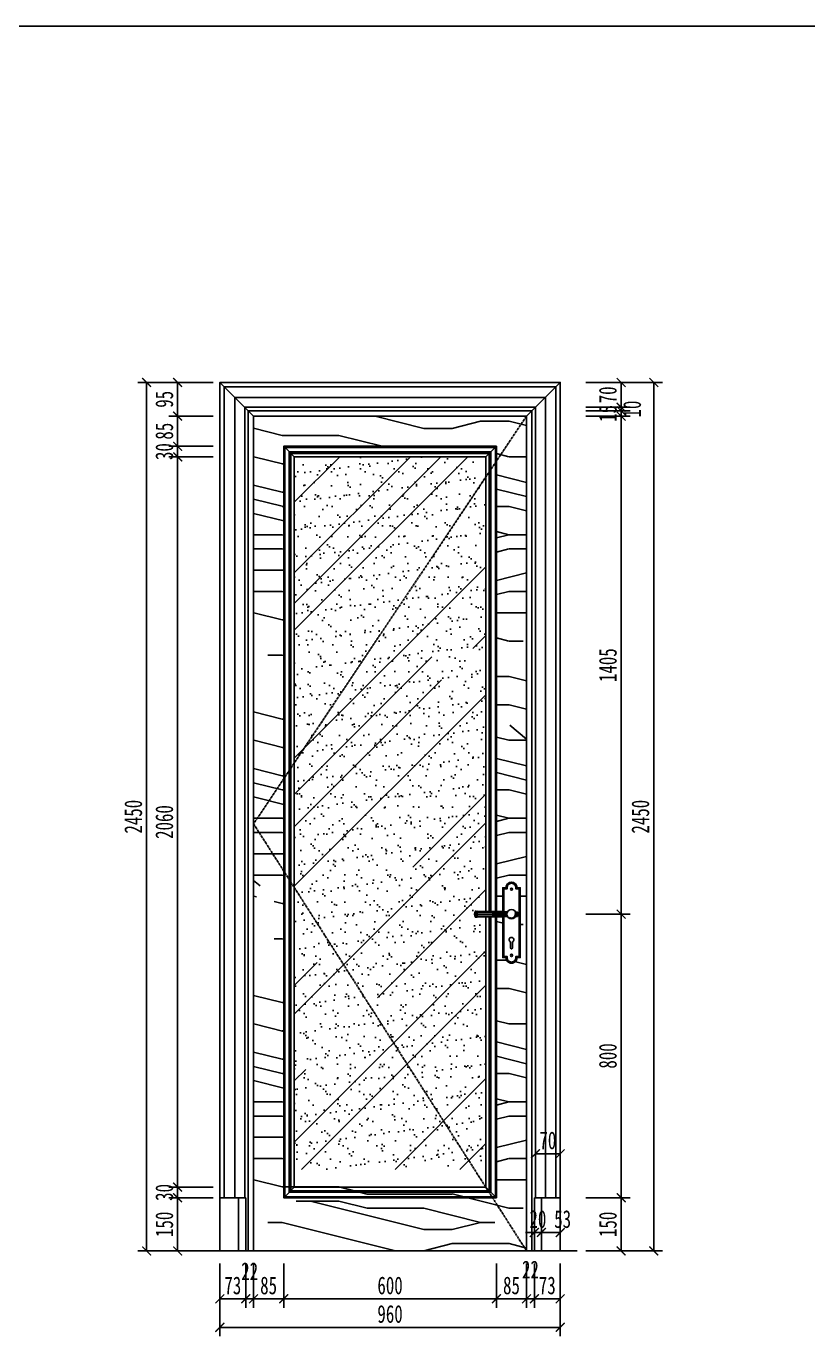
# Model space of a CAD drawing. Header units: millimetres. Extents: x 51249 to 2766742, y -599687 to -1280.
# Drawn here: x 67294 to 69498, y -122267 to -118559 of the extents above; entities that cross this region are included whole.
import ezdxf

# ---------------------------------------------------------------- set-up
doc = ezdxf.new("R2010")
doc.units = ezdxf.units.MM
doc.header["$LTSCALE"] = 10
doc.header["$PDMODE"] = 3
doc.linetypes.add('CENTER', pattern=[50.8, 31.75, -6.35, 6.35, -6.35])
for name, color, linetype in [('D-Detail(节点图层)', 134, 'Continuous'), ('D-造型粗线', 4, 'Continuous'), ('E-立面填充', 250, 'Continuous'), ('E-立面造型线', 3, 'Continuous'), ('E-顶面轮廓线', 4, 'Continuous'), ('W-尺寸', 5, 'Continuous')]:
    doc.layers.add(name, color=color, linetype=linetype)
doc.styles.add('DIM', font='SimSun.ttf', dxfattribs={"width": 0.7})
doc.dimstyles.new('25', dxfattribs={"dimscale": 25, "dimtxt": 2, "dimasz": 1, "dimexe": 1, "dimexo": 1, "dimgap": 0.5, "dimtad": 1, "dimdec": 0, "dimzin": 0, "dimdsep": 46, "dimtxsty": 'DIM', "dimblk": 'ARCHTICK', "dimcen": 0, "dimclrd": 5, "dimclre": 5, "dimclrt": 35, "dimadec": 0, "dimazin": 0, "dimtfac": 0.5, "dimtdec": 0, "dimtix": 1, "dimtmove": 2, "dimatfit": 2, "dimldrblk": 'A', "dimfxl": 0, "dimtolj": 1, "dimtzin": 0, "dimlwd": -1, "dimlwe": -1, "dimarcsym": 0})

# ---------------------------------------------------------------- blocks, each defined once
blk = doc.blocks.new('SDSGGH')
at = {"color": 146}
blk.add_wipeout([(2772282, -599409.1), (2772277.5, -599398.2), (2772266.6, -599393.6), (2772255.7, -599398.2), (2772251.2, -599409.1), (2772241.9, -599409.1), (2772241.9, -599606.3), (2772251.2, -599606.3), (2772255.7, -599617.2), (2772266.6, -599621.8), (2772277.5, -599617.2), (2772282, -599606.3), (2772291.4, -599606.3), (2772291.4, -599491), (2772368.2, -599492.5), (2772370.5, -599483.7), (2772368.2, -599474.9), (2772291.4, -599476.4), (2772291.4, -599409.1)], dxfattribs=at).dxf.layer = 'E-立面造型线'
at = {"layer": 'E-立面造型线', "color": 146}
for p, q in [((2772277.5, -599476.7), (2772363.7, -599475)), ((2772365.9, -599475), (2772368.2, -599474.9)), ((2772277.5, -599490.7), (2772363.7, -599492.4))]:
    blk.add_line(p, q, dxfattribs=at)
at = {"layer": 'E-立面造型线', "color": 251}
for p, q in [((2772278.9, -599479.6), (2772363.7, -599477.9)), ((2772279.6, -599483.7), (2772363.7, -599483.7)), ((2772363.7, -599475), (2772363.7, -599492.4)), ((2772365.9, -599475), (2772365.9, -599492.4)), ((2772278.9, -599487.8), (2772363.7, -599489.5)), ((2772365.9, -599492.4), (2772368.2, -599492.5))]:
    blk.add_line(p, q, dxfattribs=at)
at = {"layer": 'E-立面造型线', "color": 146}
blk.add_lwpolyline([(2772282, -599409.1), (2772277.5, -599398.2), (2772266.6, -599393.6), (2772255.7, -599398.2), (2772251.2, -599409.1), (2772241.9, -599409.1), (2772241.9, -599606.3), (2772251.2, -599606.3), (2772255.7, -599617.2), (2772266.6, -599621.8), (2772277.5, -599617.2), (2772282, -599606.3), (2772291.4, -599606.3), (2772291.4, -599491), (2772368.2, -599492.5), (2772370.5, -599483.7), (2772368.2, -599474.9), (2772291.4, -599476.4), (2772291.4, -599409.1)], close=True, dxfattribs=at)
for points in [[(2772241.9, -599409.1, 0.000029), (2772251.2, -599409.1, -0.41565), (2772266.6, -599393.6, -0.41565)], [(2772241.9, -599606.3, -0.000029), (2772251.2, -599606.3, 0.41565), (2772266.6, -599621.8, 0.41565)], [(2772291.4, -599606.3, 0.000029), (2772282, -599606.3, -0.41565), (2772266.6, -599621.8, -0.41565)]]:
    blk.add_lwpolyline(points, format="xyb", dxfattribs=at)
for points in [[(2772241.9, -599507.7), (2772241.9, -599409.1)], [(2772241.9, -599507.7), (2772241.9, -599606.3)], [(2772291.4, -599507.7), (2772291.4, -599606.3)]]:
    blk.add_lwpolyline(points, dxfattribs=at)
at = {"layer": 'E-立面造型线', "color": 251}
for points in [[(2772244.9, -599507.7), (2772244.9, -599412.1, 0.00003), (2772254.6, -599412.1, -0.489494), (2772266.6, -599396.6, -0.489494)], [(2772291.4, -599409.1, -0.000029), (2772282, -599409.1, 0.41565), (2772266.6, -599393.6, 0.41565)], [(2772288.4, -599476.5), (2772288.4, -599412.1, -0.00003), (2772278.7, -599412.1, 0.489494), (2772266.6, -599396.6)], [(2772244.9, -599507.7), (2772244.9, -599603.3, -0.00003), (2772254.6, -599603.3, 0.489494), (2772266.6, -599618.8, 0.489494)], [(2772288.4, -599507.7), (2772288.4, -599603.3, 0.00003), (2772278.7, -599603.3, -0.489494), (2772266.6, -599618.8, -0.489494)]]:
    blk.add_lwpolyline(points, format="xyb", dxfattribs=at)
for points in [[(2772291.4, -599476.4), (2772291.4, -599409.1)], [(2772250.1, -599479.2), (2772248.3, -599479.2)], [(2772255.2, -599477.6), (2772250.1, -599477.6), (2772250.1, -599489.8), (2772255.2, -599489.8)], [(2772248.3, -599488.2), (2772250.1, -599488.2)], [(2772288.4, -599507.7), (2772288.4, -599490.9)], [(2772291.4, -599507.7), (2772291.4, -599491)], [(2772264.1, -599578.8), (2772264.1, -599561.8)], [(2772269.1, -599561.8), (2772269.1, -599578.8)]]:
    blk.add_lwpolyline(points, dxfattribs=at)
for centre, radius in [((2772266.6, -599413.2), 3.15), ((2772266.6, -599483.7), 13), ((2772266.6, -599600.1), 3.15)]:
    blk.add_circle(centre, radius, dxfattribs=at)
for centre, radius, start, end in [((2772261.1, -599483.7), 13.5, 160.6054, 199.3946), ((2772266.6, -599483.7), 11.1, 160.3295, 299.3735), ((2772364.8, -599474.9), 1.11, 183.2537, 358.9792), ((2772364.8, -599492.5), 1.11, 1.0209, 176.7463), ((2772266.6, -599555.7), 6.59, 291.9946, 248.0054), ((2772266.6, -599579), 2.47, 176.8102, 3.1899)]:
    blk.add_arc(centre, radius, start, end, dxfattribs=at)
at = {"layer": 'E-立面造型线', "color": 146}
blk.add_arc((2772352.8, -599483.7), 17.8, 330.2154, 29.6167, dxfattribs=at)
blk = doc.blocks.new('_ArchTick')
at = {"color": 0, "linetype": 'ByBlock', "const_width": 0.15}
blk.add_lwpolyline([(-0.5, -0.5), (0.5, 0.5)], dxfattribs=at)
blk = doc.blocks.new('*D350')
at = {"layer": 'Defpoints', "color": 0, "ltscale": 0.15}
for p in [(67721, -121863.9), (68033.3, -121863.9), (68065.6, -122013.9)]:
    blk.add_point(p, dxfattribs=at)
at = {"layer": 'W-尺寸', "color": 5, "ltscale": 0.15}
for p, q in [((67821, -121863.9), (67696, -121863.9)), ((67721, -122013.9), (67721, -121863.9)), ((67821, -122013.9), (67696, -122013.9))]:
    blk.add_line(p, q, dxfattribs=at)
at = {"layer": 'W-尺寸', "color": 5, "ltscale": 0.15, "xscale": 25, "yscale": 25, "zscale": 25}
for p, rotation in [((67721, -121863.9), 90), ((67721, -122013.9), 270)]:
    blk.add_blockref('_ArchTick', p, dxfattribs=dict(at, rotation=rotation))
at = {"layer": 'W-尺寸', "color": 35, "ltscale": 0.15, "insert": (67683.5, -121938.9), "char_height": 50, "attachment_point": 5, "rotation": 90, "style": 'DIM'}
blk.add_mtext('\\A1;150', dxfattribs=at)
blk = doc.blocks.new('A')
for p, q in [((-0.37, 0), (-2.13, 0)), ((-1.44, 1.15), (-1.09, 1.44)), ((-1.44, 1.15), (-0.37, 0)), ((-1.44, -1.15), (-0.37, 0)), ((-1.09, 1.44), (0, 0)), ((-1.09, -1.44), (0, 0)), ((-1.44, -1.15), (-1.09, -1.44))]:
    blk.add_line(p, q)
for points in [[(-1.44, 1.15), (-1.09, 1.44), (-0.37, 0), (0, 0)], [(-1.44, -1.15), (-1.09, -1.44), (-0.37, 0), (0, 0)]]:
    blk.add_solid(points)
blk = doc.blocks.new('*D351')
at = {"layer": 'Defpoints', "color": 0, "ltscale": 0.15}
for p in [(67721, -119743.9), (68033.3, -119743.9), (68063.3, -119773.9)]:
    blk.add_point(p, dxfattribs=at)
at = {"layer": 'W-尺寸', "color": 5, "ltscale": 0.15}
for p, q in [((67721, -119743.9), (67721, -119718.9)), ((67821, -119743.9), (67696, -119743.9)), ((67721, -119773.9), (67721, -119743.9)), ((67821, -119773.9), (67696, -119773.9)), ((67721, -119773.9), (67721, -119798.9))]:
    blk.add_line(p, q, dxfattribs=at)
at = {"layer": 'W-尺寸', "color": 5, "ltscale": 0.15, "xscale": 25, "yscale": 25, "zscale": 25}
for p, rotation in [((67721, -119743.9), 270), ((67721, -119773.9), 90)]:
    blk.add_blockref('_ArchTick', p, dxfattribs=dict(at, rotation=rotation))
at = {"layer": 'W-尺寸', "color": 35, "ltscale": 0.15, "insert": (67683.5, -119758.9), "char_height": 50, "attachment_point": 5, "rotation": 90, "style": 'DIM'}
blk.add_mtext('\\A1;30', dxfattribs=at)
blk = doc.blocks.new('*D352')
at = {"layer": 'Defpoints', "color": 0, "ltscale": 0.15}
for p in [(67721, -119658.9), (67948.3, -119658.9), (68033.3, -119743.9)]:
    blk.add_point(p, dxfattribs=at)
at = {"layer": 'W-尺寸', "color": 5, "ltscale": 0.15}
for p, q in [((67821, -119658.9), (67696, -119658.9)), ((67721, -119743.9), (67721, -119658.9)), ((67821, -119743.9), (67696, -119743.9))]:
    blk.add_line(p, q, dxfattribs=at)
at = {"layer": 'W-尺寸', "color": 5, "ltscale": 0.15, "xscale": 25, "yscale": 25, "zscale": 25}
for p, rotation in [((67721, -119658.9), 90), ((67721, -119743.9), 270)]:
    blk.add_blockref('_ArchTick', p, dxfattribs=dict(at, rotation=rotation))
at = {"layer": 'W-尺寸', "color": 35, "ltscale": 0.15, "insert": (67683.5, -119701.4), "char_height": 50, "attachment_point": 5, "rotation": 90, "style": 'DIM'}
blk.add_mtext('\\A1;85', dxfattribs=at)
blk = doc.blocks.new('*D353')
at = {"layer": 'Defpoints', "color": 0, "ltscale": 0.15}
for p in [(67721, -119563.9), (67853.3, -119563.9), (67948.3, -119658.9)]:
    blk.add_point(p, dxfattribs=at)
at = {"layer": 'W-尺寸', "color": 5, "ltscale": 0.15}
for p, q in [((67821, -119563.9), (67696, -119563.9)), ((67721, -119658.9), (67721, -119563.9)), ((67821, -119658.9), (67696, -119658.9))]:
    blk.add_line(p, q, dxfattribs=at)
at = {"layer": 'W-尺寸', "color": 5, "ltscale": 0.15, "xscale": 25, "yscale": 25, "zscale": 25}
for p, rotation in [((67721, -119563.9), 90), ((67721, -119658.9), 270)]:
    blk.add_blockref('_ArchTick', p, dxfattribs=dict(at, rotation=rotation))
at = {"layer": 'W-尺寸', "color": 35, "ltscale": 0.15, "insert": (67683.5, -119611.4), "char_height": 50, "attachment_point": 5, "rotation": 90, "style": 'DIM'}
blk.add_mtext('\\A1;95', dxfattribs=at)
blk = doc.blocks.new('*D354')
at = {"layer": 'Defpoints', "color": 0, "ltscale": 0.15}
for p in [(67633.5, -119563.9), (67855.9, -119563.9), (68068.2, -122013.9)]:
    blk.add_point(p, dxfattribs=at)
at = {"layer": 'W-尺寸', "color": 5, "ltscale": 0.15}
for p, q in [((67733.5, -119563.9), (67608.5, -119563.9)), ((67633.5, -122013.9), (67633.5, -119563.9)), ((67733.5, -122013.9), (67608.5, -122013.9))]:
    blk.add_line(p, q, dxfattribs=at)
at = {"layer": 'W-尺寸', "color": 5, "ltscale": 0.15, "xscale": 25, "yscale": 25, "zscale": 25}
for p, rotation in [((67633.5, -119563.9), 90), ((67633.5, -122013.9), 270)]:
    blk.add_blockref('_ArchTick', p, dxfattribs=dict(at, rotation=rotation))
at = {"layer": 'W-尺寸', "color": 35, "ltscale": 0.15, "insert": (67596, -120788.9), "char_height": 50, "attachment_point": 5, "rotation": 90, "style": 'DIM'}
blk.add_mtext('\\A1;2450', dxfattribs=at)
blk = doc.blocks.new('*D367')
at = {"layer": 'Defpoints', "color": 0, "ltscale": 0.15}
for p in [(68727.1, -121976), (68747.1, -121961.9), (68747.1, -121976)]:
    blk.add_point(p, dxfattribs=at)
at = {"layer": 'W-尺寸', "color": 5, "ltscale": 0.15}
for p, q in [((68727.1, -121961.9), (68727.1, -121936.9)), ((68747.1, -121961.9), (68747.1, -121936.9)), ((68727.1, -121961.9), (68702.1, -121961.9)), ((68727.1, -121961.9), (68747.1, -121961.9)), ((68747.1, -121961.9), (68772.1, -121961.9))]:
    blk.add_line(p, q, dxfattribs=at)
at = {"layer": 'W-尺寸', "color": 5, "ltscale": 0.15, "xscale": 25, "yscale": 25, "zscale": 25}
blk.add_blockref('_ArchTick', (68727.1, -121961.9), dxfattribs=at)
at = {"layer": 'W-尺寸', "color": 5, "ltscale": 0.15, "xscale": 25, "yscale": 25, "zscale": 25, "rotation": 180}
blk.add_blockref('_ArchTick', (68747.1, -121961.9), dxfattribs=at)
at = {"layer": 'W-尺寸', "color": 35, "ltscale": 0.15, "insert": (68737.1, -121924.4), "char_height": 50, "attachment_point": 5, "style": 'DIM'}
blk.add_mtext('\\A1;20', dxfattribs=at)
blk = doc.blocks.new('*D355')
at = {"layer": 'Defpoints', "color": 0, "ltscale": 0.15}
for p in [(67840.1, -122013.9), (67913.1, -122013.9), (67913.1, -122149)]:
    blk.add_point(p, dxfattribs=at)
at = {"layer": 'W-尺寸', "color": 5, "ltscale": 0.15}
for p, q in [((67840.1, -122049), (67840.1, -122174)), ((67913.1, -122049), (67913.1, -122174)), ((67840.1, -122149), (67913.1, -122149))]:
    blk.add_line(p, q, dxfattribs=at)
at = {"layer": 'W-尺寸', "color": 5, "ltscale": 0.15, "xscale": 25, "yscale": 25, "zscale": 25, "rotation": 180}
blk.add_blockref('_ArchTick', (67840.1, -122149), dxfattribs=at)
at = {"layer": 'W-尺寸', "color": 5, "ltscale": 0.15, "xscale": 25, "yscale": 25, "zscale": 25}
blk.add_blockref('_ArchTick', (67913.1, -122149), dxfattribs=at)
at = {"layer": 'W-尺寸', "color": 35, "ltscale": 0.15, "insert": (67876.6, -122111.5), "char_height": 50, "attachment_point": 5, "style": 'DIM'}
blk.add_mtext('\\A1;73', dxfattribs=at)
blk = doc.blocks.new('*D356')
at = {"layer": 'Defpoints', "color": 0, "ltscale": 0.15}
for p in [(68020.1, -121863.9), (68620.1, -121863.9), (68620.1, -122149)]:
    blk.add_point(p, dxfattribs=at)
at = {"layer": 'W-尺寸', "color": 5, "ltscale": 0.15}
for p, q in [((68020.1, -122049), (68020.1, -122174)), ((68620.1, -122049), (68620.1, -122174)), ((68020.1, -122149), (68620.1, -122149))]:
    blk.add_line(p, q, dxfattribs=at)
at = {"layer": 'W-尺寸', "color": 5, "ltscale": 0.15, "xscale": 25, "yscale": 25, "zscale": 25, "rotation": 180}
blk.add_blockref('_ArchTick', (68020.1, -122149), dxfattribs=at)
at = {"layer": 'W-尺寸', "color": 5, "ltscale": 0.15, "xscale": 25, "yscale": 25, "zscale": 25}
blk.add_blockref('_ArchTick', (68620.1, -122149), dxfattribs=at)
at = {"layer": 'W-尺寸', "color": 35, "ltscale": 0.15, "insert": (68320.1, -122111.5), "char_height": 50, "attachment_point": 5, "style": 'DIM'}
blk.add_mtext('\\A1;600', dxfattribs=at)
blk = doc.blocks.new('*D357')
at = {"layer": 'Defpoints', "color": 0, "ltscale": 0.15}
for p in [(68727.1, -122013.9), (68800.1, -122013.9), (68800.1, -122149)]:
    blk.add_point(p, dxfattribs=at)
at = {"layer": 'W-尺寸', "color": 5, "ltscale": 0.15}
for p, q in [((68727.1, -122049), (68727.1, -122174)), ((68800.1, -122049), (68800.1, -122174)), ((68727.1, -122149), (68800.1, -122149))]:
    blk.add_line(p, q, dxfattribs=at)
at = {"layer": 'W-尺寸', "color": 5, "ltscale": 0.15, "xscale": 25, "yscale": 25, "zscale": 25, "rotation": 180}
blk.add_blockref('_ArchTick', (68727.1, -122149), dxfattribs=at)
at = {"layer": 'W-尺寸', "color": 5, "ltscale": 0.15, "xscale": 25, "yscale": 25, "zscale": 25}
blk.add_blockref('_ArchTick', (68800.1, -122149), dxfattribs=at)
at = {"layer": 'W-尺寸', "color": 35, "ltscale": 0.15, "insert": (68763.6, -122111.5), "char_height": 50, "attachment_point": 5, "style": 'DIM'}
blk.add_mtext('\\A1;73', dxfattribs=at)
blk = doc.blocks.new('*D358')
at = {"layer": 'Defpoints', "color": 0, "ltscale": 0.15}
for p in [(67840.1, -122013.9), (68800.1, -122013.9), (67840.1, -122229.5)]:
    blk.add_point(p, dxfattribs=at)
at = {"layer": 'W-尺寸', "color": 5, "ltscale": 0.15}
for p, q in [((67840.1, -122129.5), (67840.1, -122254.5)), ((68800.1, -122129.5), (68800.1, -122254.5)), ((68800.1, -122229.5), (67840.1, -122229.5))]:
    blk.add_line(p, q, dxfattribs=at)
at = {"layer": 'W-尺寸', "color": 5, "ltscale": 0.15, "xscale": 25, "yscale": 25, "zscale": 25, "rotation": 180}
blk.add_blockref('_ArchTick', (67840.1, -122229.5), dxfattribs=at)
at = {"layer": 'W-尺寸', "color": 5, "ltscale": 0.15, "xscale": 25, "yscale": 25, "zscale": 25}
blk.add_blockref('_ArchTick', (68800.1, -122229.5), dxfattribs=at)
at = {"layer": 'W-尺寸', "color": 35, "ltscale": 0.15, "insert": (68320.1, -122192), "char_height": 50, "attachment_point": 5, "style": 'DIM'}
blk.add_mtext('\\A1;960', dxfattribs=at)
blk = doc.blocks.new('*D359')
at = {"layer": 'Defpoints', "color": 0, "ltscale": 0.15}
for p in [(68020.1, -121863.9), (67935.1, -122013.9), (68020.1, -122149)]:
    blk.add_point(p, dxfattribs=at)
at = {"layer": 'W-尺寸', "color": 5, "ltscale": 0.15}
for p, q in [((67935.1, -122049), (67935.1, -122174)), ((68020.1, -122049), (68020.1, -122174)), ((67935.1, -122149), (68020.1, -122149))]:
    blk.add_line(p, q, dxfattribs=at)
at = {"layer": 'W-尺寸', "color": 5, "ltscale": 0.15, "xscale": 25, "yscale": 25, "zscale": 25, "rotation": 180}
blk.add_blockref('_ArchTick', (67935.1, -122149), dxfattribs=at)
at = {"layer": 'W-尺寸', "color": 5, "ltscale": 0.15, "xscale": 25, "yscale": 25, "zscale": 25}
blk.add_blockref('_ArchTick', (68020.1, -122149), dxfattribs=at)
at = {"layer": 'W-尺寸', "color": 35, "ltscale": 0.15, "insert": (67977.6, -122111.5), "char_height": 50, "attachment_point": 5, "style": 'DIM'}
blk.add_mtext('\\A1;85', dxfattribs=at)
blk = doc.blocks.new('*D360')
at = {"layer": 'Defpoints', "color": 0, "ltscale": 0.15}
for p in [(68620.1, -121863.9), (68705.1, -122013.9), (68705.1, -122149)]:
    blk.add_point(p, dxfattribs=at)
at = {"layer": 'W-尺寸', "color": 5, "ltscale": 0.15}
for p, q in [((68620.1, -122049), (68620.1, -122174)), ((68705.1, -122049), (68705.1, -122174)), ((68620.1, -122149), (68705.1, -122149))]:
    blk.add_line(p, q, dxfattribs=at)
at = {"layer": 'W-尺寸', "color": 5, "ltscale": 0.15, "xscale": 25, "yscale": 25, "zscale": 25, "rotation": 180}
blk.add_blockref('_ArchTick', (68620.1, -122149), dxfattribs=at)
at = {"layer": 'W-尺寸', "color": 5, "ltscale": 0.15, "xscale": 25, "yscale": 25, "zscale": 25}
blk.add_blockref('_ArchTick', (68705.1, -122149), dxfattribs=at)
at = {"layer": 'W-尺寸', "color": 35, "ltscale": 0.15, "insert": (68662.6, -122111.5), "char_height": 50, "attachment_point": 5, "style": 'DIM'}
blk.add_mtext('\\A1;85', dxfattribs=at)
blk = doc.blocks.new('*D373')
at = {"layer": 'Defpoints', "color": 0, "ltscale": 0.15}
for p in [(68747.1, -121976), (68800.1, -121961.9), (68800.1, -121976)]:
    blk.add_point(p, dxfattribs=at)
at = {"layer": 'W-尺寸', "color": 5, "ltscale": 0.15}
for p, q in [((68747.1, -121961.9), (68747.1, -121936.9)), ((68800.1, -121961.9), (68800.1, -121936.9)), ((68747.1, -121961.9), (68800.1, -121961.9))]:
    blk.add_line(p, q, dxfattribs=at)
at = {"layer": 'W-尺寸', "color": 5, "ltscale": 0.15, "xscale": 25, "yscale": 25, "zscale": 25, "rotation": 180}
blk.add_blockref('_ArchTick', (68747.1, -121961.9), dxfattribs=at)
at = {"layer": 'W-尺寸', "color": 5, "ltscale": 0.15, "xscale": 25, "yscale": 25, "zscale": 25}
blk.add_blockref('_ArchTick', (68800.1, -121961.9), dxfattribs=at)
at = {"layer": 'W-尺寸', "color": 35, "ltscale": 0.15, "insert": (68806.9, -121924.4), "char_height": 50, "attachment_point": 5, "style": 'DIM'}
blk.add_mtext('\\A1;53', dxfattribs=at)
blk = doc.blocks.new('*D374')
at = {"layer": 'Defpoints', "color": 0, "ltscale": 0.15}
for p in [(68800.1, -121863.9), (68972, -121863.9), (68800.1, -122013.9)]:
    blk.add_point(p, dxfattribs=at)
at = {"layer": 'W-尺寸', "color": 5, "ltscale": 0.15}
for p, q in [((68872, -121863.9), (68997, -121863.9)), ((68972, -122013.9), (68972, -121863.9)), ((68872, -122013.9), (68997, -122013.9))]:
    blk.add_line(p, q, dxfattribs=at)
at = {"layer": 'W-尺寸', "color": 5, "ltscale": 0.15, "xscale": 25, "yscale": 25, "zscale": 25}
for p, rotation in [((68972, -121863.9), 90), ((68972, -122013.9), 270)]:
    blk.add_blockref('_ArchTick', p, dxfattribs=dict(at, rotation=rotation))
at = {"layer": 'W-尺寸', "color": 35, "ltscale": 0.15, "insert": (68934.5, -121938.9), "char_height": 50, "attachment_point": 5, "rotation": 90, "style": 'DIM'}
blk.add_mtext('\\A1;150', dxfattribs=at)
blk = doc.blocks.new('*D375')
at = {"layer": 'Defpoints', "color": 0, "ltscale": 0.15}
for p in [(68705.1, -119658.9), (68972, -119658.9), (68662.6, -121063.9, 0)]:
    blk.add_point(p, dxfattribs=at)
at = {"layer": 'W-尺寸', "color": 5, "ltscale": 0.15}
for p, q in [((68872, -119658.9), (68997, -119658.9)), ((68972, -121063.9), (68972, -119658.9)), ((68872, -121063.9), (68997, -121063.9))]:
    blk.add_line(p, q, dxfattribs=at)
at = {"layer": 'W-尺寸', "color": 5, "ltscale": 0.15, "xscale": 25, "yscale": 25, "zscale": 25}
for p, rotation in [((68972, -119658.9), 90), ((68972, -121063.9), 270)]:
    blk.add_blockref('_ArchTick', p, dxfattribs=dict(at, rotation=rotation))
at = {"layer": 'W-尺寸', "color": 35, "ltscale": 0.15, "insert": (68934.5, -120361.4), "char_height": 50, "attachment_point": 5, "rotation": 90, "style": 'DIM'}
blk.add_mtext('\\A1;1405', dxfattribs=at)
blk = doc.blocks.new('*D376')
at = {"layer": 'Defpoints', "color": 0, "ltscale": 0.15}
for p in [(68705.1, -119658.9), (68720.1, -119643.9), (68972, -119643.9)]:
    blk.add_point(p, dxfattribs=at)
at = {"layer": 'W-尺寸', "color": 5, "ltscale": 0.15}
for p, q in [((68972, -119643.9), (68972, -119618.9)), ((68872, -119643.9), (68997, -119643.9)), ((68872, -119658.9), (68997, -119658.9)), ((68972, -119658.9), (68972, -119643.9)), ((68972, -119658.9), (68972, -119683.9))]:
    blk.add_line(p, q, dxfattribs=at)
at = {"layer": 'W-尺寸', "color": 5, "ltscale": 0.15, "xscale": 25, "yscale": 25, "zscale": 25}
for p, rotation in [((68972, -119643.9), 270), ((68972, -119658.9), 90)]:
    blk.add_blockref('_ArchTick', p, dxfattribs=dict(at, rotation=rotation))
at = {"layer": 'W-尺寸', "color": 35, "ltscale": 0.15, "insert": (68934.5, -119651.4), "char_height": 50, "attachment_point": 5, "rotation": 90, "style": 'DIM'}
blk.add_mtext('\\A1;15', dxfattribs=at)
blk = doc.blocks.new('*D377')
at = {"layer": 'Defpoints', "color": 0, "ltscale": 0.15}
for p in [(68800.1, -119563.9), (68972, -119563.9), (68720.1, -119633.9)]:
    blk.add_point(p, dxfattribs=at)
at = {"layer": 'W-尺寸', "color": 5, "ltscale": 0.15}
for p, q in [((68872, -119563.9), (68997, -119563.9)), ((68972, -119633.9), (68972, -119563.9)), ((68872, -119633.9), (68997, -119633.9))]:
    blk.add_line(p, q, dxfattribs=at)
at = {"layer": 'W-尺寸', "color": 5, "ltscale": 0.15, "xscale": 25, "yscale": 25, "zscale": 25}
for p, rotation in [((68972, -119563.9), 90), ((68972, -119633.9), 270)]:
    blk.add_blockref('_ArchTick', p, dxfattribs=dict(at, rotation=rotation))
at = {"layer": 'W-尺寸', "color": 35, "ltscale": 0.15, "insert": (68934.5, -119598.9), "char_height": 50, "attachment_point": 5, "rotation": 90, "style": 'DIM'}
blk.add_mtext('\\A1;70', dxfattribs=at)
blk = doc.blocks.new('*D378')
at = {"layer": 'Defpoints', "color": 0, "ltscale": 0.15}
for p in [(68800.1, -119563.9), (68800.1, -122013.9), (69063.9, -122013.9)]:
    blk.add_point(p, dxfattribs=at)
at = {"layer": 'W-尺寸', "color": 5, "ltscale": 0.15}
for p, q in [((68963.9, -119563.9), (69088.9, -119563.9)), ((69063.9, -119563.9), (69063.9, -122013.9)), ((68963.9, -122013.9), (69088.9, -122013.9))]:
    blk.add_line(p, q, dxfattribs=at)
at = {"layer": 'W-尺寸', "color": 5, "ltscale": 0.15, "xscale": 25, "yscale": 25, "zscale": 25}
for p, rotation in [((69063.9, -119563.9), 90), ((69063.9, -122013.9), 270)]:
    blk.add_blockref('_ArchTick', p, dxfattribs=dict(at, rotation=rotation))
at = {"layer": 'W-尺寸', "color": 35, "ltscale": 0.15, "insert": (69026.4, -120788.9), "char_height": 50, "attachment_point": 5, "rotation": 90, "style": 'DIM'}
blk.add_mtext('\\A1;2450', dxfattribs=at)
blk = doc.blocks.new('*D361')
at = {"layer": 'Defpoints', "color": 0, "ltscale": 0.15}
for p in [(67913.1, -122013.9), (67935.1, -122013.9), (67935.1, -122149)]:
    blk.add_point(p, dxfattribs=at)
at = {"layer": 'W-尺寸', "color": 5, "ltscale": 0.15}
for p, q in [((67913.1, -122049), (67913.1, -122174)), ((67935.1, -122049), (67935.1, -122174)), ((67913.1, -122149), (67888.1, -122149)), ((67913.1, -122149), (67935.1, -122149)), ((67935.1, -122149), (67960.1, -122149))]:
    blk.add_line(p, q, dxfattribs=at)
at = {"layer": 'W-尺寸', "color": 5, "ltscale": 0.15, "xscale": 25, "yscale": 25, "zscale": 25}
blk.add_blockref('_ArchTick', (67913.1, -122149), dxfattribs=at)
at = {"layer": 'W-尺寸', "color": 5, "ltscale": 0.15, "xscale": 25, "yscale": 25, "zscale": 25, "rotation": 180}
blk.add_blockref('_ArchTick', (67935.1, -122149), dxfattribs=at)
at = {"layer": 'W-尺寸', "color": 35, "ltscale": 0.15, "insert": (67924.1, -122071.2), "char_height": 50, "attachment_point": 5, "style": 'DIM'}
blk.add_mtext('\\A1;22', dxfattribs=at)
blk = doc.blocks.new('*D379')
at = {"layer": 'Defpoints', "color": 0, "ltscale": 0.15}
for p in [(68705.1, -122013.9), (68727.1, -122013.9), (68727.1, -122149)]:
    blk.add_point(p, dxfattribs=at)
at = {"layer": 'W-尺寸', "color": 5, "ltscale": 0.15}
for p, q in [((68705.1, -122049), (68705.1, -122174)), ((68727.1, -122049), (68727.1, -122174)), ((68705.1, -122149), (68680.1, -122149)), ((68705.1, -122149), (68727.1, -122149)), ((68727.1, -122149), (68752.1, -122149))]:
    blk.add_line(p, q, dxfattribs=at)
at = {"layer": 'W-尺寸', "color": 5, "ltscale": 0.15, "xscale": 25, "yscale": 25, "zscale": 25}
blk.add_blockref('_ArchTick', (68705.1, -122149), dxfattribs=at)
at = {"layer": 'W-尺寸', "color": 5, "ltscale": 0.15, "xscale": 25, "yscale": 25, "zscale": 25, "rotation": 180}
blk.add_blockref('_ArchTick', (68727.1, -122149), dxfattribs=at)
at = {"layer": 'W-尺寸', "color": 35, "ltscale": 0.15, "insert": (68716.1, -122066.3), "char_height": 50, "attachment_point": 5, "style": 'DIM'}
blk.add_mtext('\\A1;22', dxfattribs=at)
blk = doc.blocks.new('*D380')
at = {"layer": 'Defpoints', "color": 0, "ltscale": 0.15}
for p in [(68730.1, -121771.9), (68800.1, -121739.8), (68800.1, -121771.9)]:
    blk.add_point(p, dxfattribs=at)
at = {"layer": 'W-尺寸', "color": 5, "ltscale": 0.15}
for p, q in [((68730.1, -121746.9), (68730.1, -121714.8)), ((68800.1, -121746.9), (68800.1, -121714.8)), ((68730.1, -121739.8), (68800.1, -121739.8))]:
    blk.add_line(p, q, dxfattribs=at)
at = {"layer": 'W-尺寸', "color": 5, "ltscale": 0.15, "xscale": 25, "yscale": 25, "zscale": 25, "rotation": 180}
blk.add_blockref('_ArchTick', (68730.1, -121739.8), dxfattribs=at)
at = {"layer": 'W-尺寸', "color": 5, "ltscale": 0.15, "xscale": 25, "yscale": 25, "zscale": 25}
blk.add_blockref('_ArchTick', (68800.1, -121739.8), dxfattribs=at)
at = {"layer": 'W-尺寸', "color": 35, "ltscale": 0.15, "insert": (68765.1, -121702.3), "char_height": 50, "attachment_point": 5, "style": 'DIM'}
blk.add_mtext('\\A1;70', dxfattribs=at)
blk = doc.blocks.new('*D381')
at = {"layer": 'Defpoints', "color": 0, "ltscale": 0.15}
for p in [(68827, -121063.9), (68800.1, -121863.9), (68972, -121863.9)]:
    blk.add_point(p, dxfattribs=at)
at = {"layer": 'W-尺寸', "color": 5, "ltscale": 0.15}
for p, q in [((68872, -121063.9), (68997, -121063.9)), ((68972, -121063.9), (68972, -121863.9)), ((68872, -121863.9), (68997, -121863.9))]:
    blk.add_line(p, q, dxfattribs=at)
at = {"layer": 'W-尺寸', "color": 5, "ltscale": 0.15, "xscale": 25, "yscale": 25, "zscale": 25}
for p, rotation in [((68972, -121063.9), 90), ((68972, -121863.9), 270)]:
    blk.add_blockref('_ArchTick', p, dxfattribs=dict(at, rotation=rotation))
at = {"layer": 'W-尺寸', "color": 35, "ltscale": 0.15, "insert": (68934.5, -121463.9), "char_height": 50, "attachment_point": 5, "rotation": 90, "style": 'DIM'}
blk.add_mtext('\\A1;800', dxfattribs=at)
blk = doc.blocks.new('*D417')
at = {"layer": 'Defpoints', "color": 0, "ltscale": 0.15}
for p in [(68872, -119633.9), (68872, -119643.9), (68972, -119643.9)]:
    blk.add_point(p, dxfattribs=at)
at = {"layer": 'W-尺寸', "color": 5, "ltscale": 0.15}
for p, q in [((68972, -119633.9), (68972, -119608.9)), ((68897, -119633.9), (68997, -119633.9)), ((68897, -119643.9), (68997, -119643.9)), ((68972, -119633.9), (68972, -119643.9)), ((68972, -119643.9), (68972, -119668.9))]:
    blk.add_line(p, q, dxfattribs=at)
at = {"layer": 'W-尺寸', "color": 5, "ltscale": 0.15, "xscale": 25, "yscale": 25, "zscale": 25}
for p, rotation in [((68972, -119633.9), 270), ((68972, -119643.9), 90)]:
    blk.add_blockref('_ArchTick', p, dxfattribs=dict(at, rotation=rotation))
at = {"layer": 'W-尺寸', "color": 35, "ltscale": 0.15, "insert": (69003.1, -119638.9), "char_height": 50, "attachment_point": 5, "rotation": 90, "style": 'DIM'}
blk.add_mtext('\\A1;10', dxfattribs=at)
blk = doc.blocks.new('*D418')
at = {"layer": 'Defpoints', "color": 0, "ltscale": 0.15}
for p in [(67821, -119773.9), (67721, -121833.9), (68063.3, -121833.9)]:
    blk.add_point(p, dxfattribs=at)
at = {"layer": 'W-尺寸', "color": 5, "ltscale": 0.15}
for p, q in [((67796, -119773.9), (67696, -119773.9)), ((67721, -119773.9), (67721, -121833.9)), ((67821, -121833.9), (67696, -121833.9))]:
    blk.add_line(p, q, dxfattribs=at)
at = {"layer": 'W-尺寸', "color": 5, "ltscale": 0.15, "xscale": 25, "yscale": 25, "zscale": 25}
for p, rotation in [((67721, -119773.9), 90), ((67721, -121833.9), 270)]:
    blk.add_blockref('_ArchTick', p, dxfattribs=dict(at, rotation=rotation))
at = {"layer": 'W-尺寸', "color": 35, "ltscale": 0.15, "insert": (67683.5, -120803.9), "char_height": 50, "attachment_point": 5, "rotation": 90, "style": 'DIM'}
blk.add_mtext('\\A1;2060', dxfattribs=at)
blk = doc.blocks.new('*D419')
at = {"layer": 'Defpoints', "color": 0, "ltscale": 0.15}
for p in [(68063.3, -121833.9), (67721, -121863.9), (68033.3, -121863.9)]:
    blk.add_point(p, dxfattribs=at)
at = {"layer": 'W-尺寸', "color": 5, "ltscale": 0.15}
for p, q in [((67721, -121833.9), (67721, -121808.9)), ((67821, -121833.9), (67696, -121833.9)), ((67721, -121833.9), (67721, -121863.9)), ((67821, -121863.9), (67696, -121863.9)), ((67721, -121863.9), (67721, -121888.9))]:
    blk.add_line(p, q, dxfattribs=at)
at = {"layer": 'W-尺寸', "color": 5, "ltscale": 0.15, "xscale": 25, "yscale": 25, "zscale": 25}
for p, rotation in [((67721, -121833.9), 270), ((67721, -121863.9), 90)]:
    blk.add_blockref('_ArchTick', p, dxfattribs=dict(at, rotation=rotation))
at = {"layer": 'W-尺寸', "color": 35, "ltscale": 0.15, "insert": (67683.5, -121848.9), "char_height": 50, "attachment_point": 5, "rotation": 90, "style": 'DIM'}
blk.add_mtext('\\A1;30', dxfattribs=at)
blk = doc.blocks.new('*D1063')
at = {"layer": 'D-Detail(节点图层)', "color": 5, "ltscale": 0.15}
for p, q in [((2766617, -121582.1), (2766742, -121582.1)), ((2766717, -121582.1), (2766717, -599673.1)), ((2766698.3, -599673.1), (2766742, -599673.1))]:
    blk.add_line(p, q, dxfattribs=at)
at = {"layer": 'Defpoints', "color": 0, "ltscale": 0.15}
for p in [(55453.8, -121582.1), (2766673.3, -599673.1), (2766717, -599673.1)]:
    blk.add_point(p, dxfattribs=at)
at = {"layer": 'D-Detail(节点图层)', "color": 5, "ltscale": 0.15, "xscale": 25, "yscale": 25, "zscale": 25}
for p, rotation in [((2766717, -121582.1), 90), ((2766717, -599673.1), 270)]:
    blk.add_blockref('_ArchTick', p, dxfattribs=dict(at, rotation=rotation))
at = {"layer": 'D-Detail(节点图层)', "color": 35, "ltscale": 0.15, "insert": (2766679.5, -360627.6), "char_height": 50, "attachment_point": 5, "rotation": 90, "style": 'DIM'}
blk.add_mtext('\\A1;478091', dxfattribs=at)

msp = doc.modelspace()

# ---------------------------------------------------------------- hatches: boundary and pattern name
at = {"layer": 'E-立面填充', "ltscale": 0.15}
h = msp.add_hatch(dxfattribs=at)
h.set_pattern_fill('PANEL', color=256, scale=800, style=0, pattern_type=2)
h.set_pattern_definition([(320, (67935.1, -122013.9), (514.23, 612.84), [160, -240, 80, -320]), (0, (68495.1, -121993.9), (0, 800), [160, -640]), (0, (68415.1, -121953.9), (0, 800), [80, -720]), (0, (67975.1, -121933.9), (0, 800), [40, -560, 40, -160]), (0, (68255.1, -121893.9), (0, 800), [160, -240, 40, -360]), (0, (68055.1, -121873.9), (0, 800), [120, -680]), (0, (68255.1, -121853.9), (0, 800), [240, -560]), (0, (68015.1, -121833.9), (0, 800), [160, -640]), (0, (68335.1, -121813.9), (0, 800), [400, -400]), (0, (68095.1, -121773.9), (0, 800), [80, -240, 160, -320]), (0, (68655.1, -121753.9), (0, 800), [160, -640]), (0, (68495.1, -121733.9), (0, 800), [80, -720]), (0, (68335.1, -121713.9), (0, 800), [80, -720]), (0, (67935.1, -121693.9), (0, 800), [160, -640]), (0, (68335.1, -121673.9), (0, 800), [160, -640]), (0, (68335.1, -121633.9), (0, 800), [160, -160, 160, -320]), (0, (68175.1, -121593.9), (0, 800), [80, -400, 160, -160]), (0, (68335.1, -121573.9), (0, 800), [240, -560]), (0, (68335.1, -121533.9), (0, 800), [160, -640]), (0, (68015.1, -121513.9), (0, 800), [240, -320, 80, -160]), (0, (68015.1, -121473.9), (0, 800), [400, -400]), (0, (68495.1, -121453.9), (0, 800), [80, -720]), (0, (68255.1, -121433.9), (0, 800), [160, -640]), (0, (68095.1, -121413.9), (0, 800), [80, -320, 80, -320]), (0, (68015.1, -121393.9), (0, 800), [80, -240, 160, -320]), (0, (68175.1, -121373.9), (0, 800), [80, -400, 80, -240]), (0, (68335.1, -121353.9), (0, 800), [240, -560]), (0, (68015.1, -121313.9), (0, 800), [160, -640]), (0, (68415.1, -121293.9), (0, 800), [80, -720]), (0, (68575.1, -121273.9), (0, 800), [80, -720]), (14.036, (68495.12, -121953.87), (800, -3e-08), [82.4, -3216.08]), (14.036, (68575.12, -121773.87), (800, -3e-08), [82.4, -3216.08]), (14.036, (68495.12, -121293.87), (800, -3e-08), [82.4, -3216.08]), (14.036, (68255.12, -121593.87), (800, -3e-08), [82.4, -3216.08]), (14.036, (68415.12, -121473.87), (800, -3e-08), [82.4, -3216.08]), (14.036, (68495.12, -121533.87), (800, -3e-08), [82.4, -3216.08]), (14.036, (68095.12, -121393.87), (800, -3e-08), [82.4, -3216.08]), (14.036, (68415.12, -121433.87), (800, -3e-08), [82.4, -3216.08]), (14.036, (68575.12, -121733.87), (800, -3e-08), [164.8, -3133.68]), (14.036, (68495.12, -121673.87), (800, -3e-08), [164.8, -3133.68]), (14.036, (68495.12, -121633.87), (800, -3e-08), [164.8, -3133.68]), (165.964, (68255.12, -121893.87), (-800, -3e-08), [82.4, -164.8, 82.4, -2968.884]), (165.964, (68095.12, -121773.87), (-800, -3e-08), [82.4, -3216.08]), (165.964, (68095.12, -121413.87), (-800, -3e-08), [164.8, -3133.68]), (194.036, (68495.12, -121993.87), (-800, 3e-08), [82.4, -3216.08]), (345.964, (68655.12, -121993.87), (800, 3e-08), [82.4, -3216.08]), (345.964, (68415.12, -121713.87), (800, 3e-08), [82.4, -3216.08]), (345.964, (68575.12, -121573.87), (800, 3e-08), [82.4, -3216.08]), (345.964, (68255.12, -121513.87), (800, 3e-08), [82.4, -3216.08]), (345.964, (68175.12, -121413.87), (800, 3e-08), [82.4, -3216.08]), (345.964, (68255.12, -121373.87), (800, 3e-08), [82.4, -3216.08]), (345.964, (68255.12, -121513.87), (800, 3e-08), [82.4, -3216.08]), (345.964, (68495.12, -121393.87), (800, 3e-08), [329.6, -2968.88]), (345.964, (68015.12, -121933.87), (800, 3e-08), [329.6, -2968.88]), (345.964, (68095.12, -121873.87), (800, 3e-08), [329.6, -2968.88]), (345.964, (68175.12, -121833.87), (800, 3e-08), [82.4, -164.8, 164.8, -2886.484]), (345.964, (68175.12, -121773.87), (800, 3e-08), [164.8, -164.8, 164.8, -2804.084]), (345.964, (68095.12, -121693.87), (800, 3e-08), [329.6, -2968.88]), (345.964, (68015.12, -121633.87), (800, 3e-08), [329.6, -2968.88]), (345.964, (68015.12, -121593.87), (800, 3e-08), [329.6, -2968.88]), (345.964, (68575.12, -121353.87), (800, 3e-08), [82.4, -3216.08]), (345.964, (68655.12, -121273.87), (800, 0.0002), [164.8, -3133.68]), (345.964, (68175.12, -121313.87), (800, 0.0002), [164.8, -3133.68]), (345.964, (68095.12, -122013.87), (800, 1e-05), [329.6, -2968.88]), (345.964, (68575.12, -121453.87), (800, 1e-05), [247.2, -3051.28]), (345.964, (68655.12, -121513.87), (800, 1e-05), [494.4, -2804.08])])
h.paths.add_polyline_path([(68705.1, -120784), (68620.1, -120659.8), (68620.1, -120965), (68705.1, -120834.9)])
h.paths.add_polyline_path([(68705.1, -119658.9), (67935.1, -119658.9), (68020.1, -119783.1), (68020.1, -119743.9), (68620.1, -119743.9), (68620.1, -120659.8), (68705.1, -120784)])
h.paths.add_polyline_path([(68020.1, -119783.1), (67935.1, -119658.9), (67935.1, -122013.9), (68065.7, -121813.9), (68020.1, -121813.9), (68020.1, -121071.7), (67992.9, -121071.2), (67992.9, -121186.4), (67983.5, -121186.4, -0.41565), (67968.1, -121201.9, -0.246141), (67957.4, -121197.6, -0.204643), (67952.7, -121186.5), (67943.4, -121186.4), (67943.4, -120989.3), (67952.7, -120989.3, -0.41565), (67968.1, -120973.8, -0.246141), (67978.8, -120978.1, -0.205122), (67983.5, -120989.3), (67992.9, -120989.3), (67992.9, -121056.6), (68020.1, -121056.1)])
h.paths.add_polyline_path([(68705.1, -120834.9), (68620.1, -120965), (68620.1, -121813.9), (68620.1, -121813.9), (68065.7, -121813.9), (67935.1, -122013.9), (68705.1, -122013.9)])

# ---------------------------------------------------------------- linework, layer by layer
at = {"color": 8, "ltscale": 0.15}
for p, q in [((67840.1, -119563.9), (67935.1, -119658.9)), ((68705.1, -119658.9), (68800.1, -119563.9)), ((67893.1, -121863.9), (67893.1, -122013.9)), ((68747.1, -121863.9), (68747.1, -122013.9))]:
    msp.add_line(p, q, dxfattribs=at)
at = {"color": 1, "ltscale": 0.15}
msp.add_lwpolyline([(59982.5, -118559.1), (82338, -118559.1), (82338, -123043.5), (59982.5, -123043.5)], close=True, dxfattribs=at)
at = {"layer": 'E-立面造型线', "color": 146, "linetype": 'CENTER', "ltscale": 0.02}
for p, q in [((68705.1, -119658.9), (67935.1, -120808.9)), ((67935.1, -120808.9), (68705.1, -122013.9))]:
    msp.add_line(p, q, dxfattribs=at)
at = {"layer": 'E-立面造型线', "color": 251}
for p, q in [((68020.1, -119743.9), (68050.1, -119773.9)), ((68040.1, -119763.9), (68050.1, -119773.9)), ((68620.1, -119743.9), (68590.1, -119773.9)), ((68600.1, -119763.9), (68590.1, -119773.9)), ((68020.1, -121863.9), (68050.1, -121833.9)), ((68620.1, -121863.9), (68590.1, -121833.9))]:
    msp.add_line(p, q, dxfattribs=at)
at = {"layer": 'E-立面造型线', "ltscale": 0.15}
for p, q in [((67840.1, -121863.9), (67913.1, -121863.9)), ((67913.1, -121863.9), (67913.1, -122013.9)), ((68727.1, -121863.9), (68800.1, -121863.9)), ((68727.1, -121863.9), (68727.1, -122013.9)), ((68730.1, -121863.9), (68800.1, -121863.9))]:
    msp.add_line(p, q, dxfattribs=at)
at = {"layer": 'E-立面造型线', "color": 44}
for points in [[(68620.1, -121056.2), (68620.1, -119743.9), (68020.1, -119743.9), (68020.1, -121071.7)], [(68020.1, -121071.7), (68020.1, -121863.9), (68620.1, -121863.9), (68620.1, -121071.5)]]:
    msp.add_lwpolyline(points, dxfattribs=at)
at = {"layer": 'E-立面造型线', "color": 251}
for points in [[(68023.1, -119746.9), (68617.1, -119746.9), (68617.1, -121860.9), (68023.1, -121860.9)], [(68035.6, -119759.4), (68604.6, -119759.4), (68604.6, -121848.4), (68035.6, -121848.4)], [(68600.1, -119763.9), (68040.1, -119763.9), (68040.1, -121843.9), (68600.1, -121843.9)]]:
    msp.add_lwpolyline(points, close=True, dxfattribs=at)
at = {"layer": 'E-立面造型线', "color": 44}
msp.add_lwpolyline([(68590.1, -119773.9), (68050.1, -119773.9), (68050.1, -121833.9), (68590.1, -121833.9)], close=True, dxfattribs=at)
at = {"layer": 'E-顶面轮廓线'}
msp.add_line((67768.1, -122013.9), (68848.1, -122013.9), dxfattribs=at)

# ---------------------------------------------------------------- dimensions: what is measured, and where the dimension line sits
at = {"layer": 'D-Detail(节点图层)', "color": 251, "ltscale": 0.15}
dim = msp.add_linear_dim(base=(2766717, -599673.1), p1=(55453.8, -121582.1), p2=(2766673.3, -599673.1), angle=90, dimstyle='25', dxfattribs=at)
dim.commit()
dim.dimension.update_dxf_attribs({"geometry": '*D1063', "text_midpoint": (2766679.5, -360627.6)})
at = {"layer": 'W-尺寸', "color": 1, "ltscale": 0.15}
for base, p1, p2, picture, middle in [((67633.5, -119563.9), (68068.2, -122013.9), (67855.9, -119563.9), '*D354', (67596, -120788.9)), ((67721, -119563.9), (67948.3, -119658.9), (67853.3, -119563.9), '*D353', (67683.5, -119611.4)), ((68972, -119563.9), (68720.1, -119633.9), (68800.1, -119563.9), '*D377', (68934.5, -119598.9)), ((69063.9, -122013.9), (68800.1, -119563.9), (68800.1, -122013.9), '*D378', (69026.4, -120788.9)), ((68972, -119643.9), (68705.1, -119658.9), (68720.1, -119643.9), '*D376', (68934.5, -119651.4)), ((67721, -119658.9), (68033.3, -119743.9), (67948.3, -119658.9), '*D352', (67683.5, -119701.4)), ((67721, -119743.9), (68063.3, -119773.9), (68033.3, -119743.9), '*D351', (67683.5, -119758.9)), ((67721, -121833.9), (67821, -119773.9), (68063.3, -121833.9), '*D418', (67683.5, -120803.9)), ((68972, -121863.9), (68827, -121063.9), (68800.1, -121863.9), '*D381', (68934.5, -121463.9)), ((67721, -121863.9), (68063.3, -121833.9), (68033.3, -121863.9), '*D419', (67683.5, -121848.9)), ((67721, -121863.9), (68065.6, -122013.9), (68033.3, -121863.9), '*D350', (67683.5, -121938.9)), ((68972, -121863.9), (68800.1, -122013.9), (68800.1, -121863.9), '*D374', (68934.5, -121938.9))]:
    dim = msp.add_linear_dim(base=base, p1=p1, p2=p2, angle=90, dimstyle='25', dxfattribs=at)
    dim.commit()
    dim.dimension.update_dxf_attribs({"geometry": picture, "text_midpoint": middle})
dim = msp.add_linear_dim(base=(68972, -119643.9), p1=(68872, -119633.9), p2=(68872, -119643.9), angle=90, dimstyle='25', dxfattribs=at)
dim.commit()
dim.dimension.update_dxf_attribs({"geometry": '*D417', "text_midpoint": (69003.1, -119638.9), "dimtype": 160})
for base, p1, p2, picture, middle in [((68800.1, -121739.8), (68730.1, -121771.9), (68800.1, -121771.9), '*D380', (68765.1, -121702.3)), ((68020.1, -122149), (67935.1, -122013.9), (68020.1, -121863.9), '*D359', (67977.6, -122111.5)), ((68620.1, -122149), (68020.1, -121863.9), (68620.1, -121863.9), '*D356', (68320.1, -122111.5)), ((68705.1, -122149), (68620.1, -121863.9), (68705.1, -122013.9), '*D360', (68662.6, -122111.5)), ((68747.1, -121961.9), (68727.1, -121976), (68747.1, -121976), '*D367', (68737.1, -121924.4)), ((67913.1, -122149), (67840.1, -122013.9), (67913.1, -122013.9), '*D355', (67876.6, -122111.5)), ((67840.1, -122229.5), (68800.1, -122013.9), (67840.1, -122013.9), '*D358', (68320.1, -122192)), ((68800.1, -122149), (68727.1, -122013.9), (68800.1, -122013.9), '*D357', (68763.6, -122111.5))]:
    dim = msp.add_linear_dim(base=base, p1=p1, p2=p2, dimstyle='25', dxfattribs=at)
    dim.commit()
    dim.dimension.update_dxf_attribs({"geometry": picture, "text_midpoint": middle})
for base, p1, p2, picture, middle in [((68800.1, -121961.9), (68747.1, -121976), (68800.1, -121976), '*D373', (68806.9, -121924.4)), ((67935.1, -122149), (67913.1, -122013.9), (67935.1, -122013.9), '*D361', (67924.1, -122071.2)), ((68727.1, -122149), (68705.1, -122013.9), (68727.1, -122013.9), '*D379', (68716.1, -122066.3))]:
    dim = msp.add_linear_dim(base=base, p1=p1, p2=p2, dimstyle='25', dxfattribs=at)
    dim.commit()
    dim.dimension.update_dxf_attribs({"geometry": picture, "text_midpoint": middle, "dimtype": 160})

# ---------------------------------------------------------------- next in the draw order: block references
at = {"xscale": -1}
msp.add_blockref('SDSGGH', (2840929.2, 478419.8, 0), dxfattribs=at)

# ---------------------------------------------------------------- next in the draw order: hatches: boundary and pattern name
at = {"layer": 'E-立面填充', "ltscale": 0.15}
h = msp.add_hatch(dxfattribs=at)
h.set_pattern_fill('AR-SAND', color=136, scale=1.2, style=0)
h.set_pattern_definition([(37.5, (68060.12, -121793.87), (-1.92, 58.7296), [0, -46.3296, 0, -51.816, 0, -49.53]), (7.5, (68060.12, -121793.87), (53.9428, 86.019), [0, -24.9936, 0, -41.7576, 0, -16.002]), (327.5, (68022.63, -121793.87), (94.9191, 0.1725), [0, -15.24, 0, -54.864, 0, -71.628]), (317.5, (68022.63, -121793.87), (91.6268, 26.7515), [0, -7.62, 0, -35.9664, 0, -41.148])])
h.paths.add_polyline_path([(68050.1, -121783.9), (68590.1, -121783.9), (68590.1, -119773.9), (68050.1, -119773.9)])
h = msp.add_hatch(dxfattribs=at)
h.set_pattern_fill('AR-RROOF', color=256, scale=15, angle=45, style=0)
h.set_pattern_definition([(45, (68060.12, -121793.87), (323.29, 862.105), [5715, -762, 1905, -381]), (45, (68283.73, -121300.86), (-627.72, 88.9), [1143, -125.73, 2286, -285.75]), (45, (67965.83, -121430.17), (1220.417, 1581.423), [3048, -533.4, 1524, -381])])
h.paths.add_polyline_path([(68050.1, -121783.9), (68590.1, -121783.9), (68590.1, -119773.9), (68050.1, -119773.9)])

# ---------------------------------------------------------------- next in the draw order: linework, layer by layer
at = {"color": 8, "ltscale": 0.15}
for points in [[(67852.1, -121863.9), (67852.1, -119575.9), (68788.1, -119575.9), (68788.1, -121863.9)], [(67882.1, -121863.9), (67882.1, -119605.9), (68758.1, -119605.9), (68758.1, -121863.9)]]:
    msp.add_lwpolyline(points, dxfattribs=at)
at = {"layer": 'D-造型粗线'}
for points in [[(67840.1, -122013.9), (67840.1, -119563.9), (68800.1, -119563.9), (68800.1, -122013.9)], [(67910.1, -121863.9), (67910.1, -119633.9), (68730.1, -119633.9), (68730.1, -121863.9)]]:
    msp.add_lwpolyline(points, dxfattribs=at)
at = {"layer": 'E-立面造型线', "color": 44}
msp.add_lwpolyline([(67920.1, -122013.9), (67920.1, -119643.9), (68720.1, -119643.9), (68720.1, -122013.9)], dxfattribs=at)
at = {"layer": 'E-立面造型线', "ltscale": 0.15}
msp.add_lwpolyline([(67935.1, -122013.9), (67935.1, -119658.9), (68705.1, -119658.9), (68705.1, -122013.9)], dxfattribs=at)

# ---------------------------------------------------------------- next in the draw order: dimensions: what is measured, and where the dimension line sits
at = {"layer": 'W-尺寸', "color": 1, "ltscale": 0.15}
dim = msp.add_linear_dim(base=(68972, -119658.9), p1=(68662.6, -121063.9, 0), p2=(68705.1, -119658.9), angle=90, dimstyle='25', dxfattribs=at)
dim.commit()
dim.dimension.update_dxf_attribs({"geometry": '*D375', "text_midpoint": (68934.5, -120361.4)})

doc.saveas('drawing.dxf')
